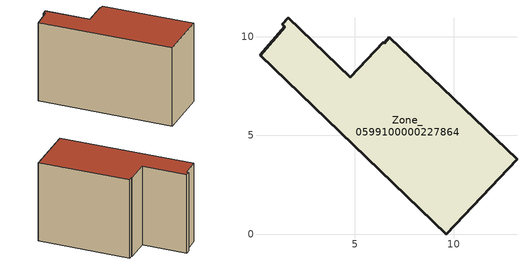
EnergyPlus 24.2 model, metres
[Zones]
Zone_0599100000227864
 floor ground (C_G): 6.76,9.96 13.21,3.78 9.62,0 0.2,9.05 1.46,10.51 1.31,10.63 1.62,10.95 4.77,7.95 6.43,9.7 6.49,9.65 z3.12
 wall outside (C_F): 1.46,10.51 0.2,9.05 9.62,0 13.21,3.78 6.76,9.96 6.49,9.65 6.43,9.7 4.77,7.95 1.62,10.95 1.31,10.63 1.46,10.51 z3.12:11.11
 roof outside (C_R): 6.49,9.65 6.43,9.7 4.77,7.95 1.62,10.95 1.31,10.63 1.46,10.51 0.2,9.05 9.62,0 13.21,3.78 6.76,9.96 z11.11
[BUILDING]
Pand.0599100000227864: North Axis=0; Terrain=City; Loads Convergence Tolerance Value=0.04; Temperature Convergence Tolerance Value=0.4; Solar Distribution=FullExterior; Maximum Number of Warmup Days=25; Minimum Number of Warmup Days=1
[Site:Location]
Rotterdam.The.Hague.AP_ZH_NLD Design_Conditions: Latitude=51.96; Longitude=4.45; Time Zone=1; Elevation=-4.5
[SITE:GROUNDTEMPERATURE:BUILDINGSURFACE]
18, 18, 18, 18, 18, 18, 18, 18, 18, 18, 18, 18
[MATERIAL] Thermal Absorptance=0.9; Solar Absorptance=0.7; Visible Absorptance=0.7
Name | Roughness | Thickness | Conductivity | Density | Specific Heat
G.TC.1975-1991 | MediumSmooth | 0.15 | 0.288461 | 540 | 1210
F.TC.1975-1991 | Rough | 0.3 | 0.230769 | 1920 | 840
R.TC.1975-1991 | MediumRough | 0.2 | 0.153846 | 1500 | 1000
[CONSTRUCTION]
C_G: G.TC.1975-1991
C_F: F.TC.1975-1991
C_R: R.TC.1975-1991
[ZONE]
Zone_0599100000227864: Type=1; Multiplier=1; Ceiling Height=Autocalculate; Volume=Autocalculate; Floor Area=autocalculate; Part of Total Floor Area=Yes
[ZONEINFILTRATION:DESIGNFLOWRATE]
Infil_Zone_0599100000227864: Zone or ZoneList or Space or SpaceList=Zone_0599100000227864; Schedule=AlwaysOn; Design Flow Rate Calculation Method=Flow/Area; Flow Rate per Floor Area=0.003; Constant Term Coefficient=1; Temperature Term Coefficient=0; Velocity Term Coefficient=0; Velocity Squared Term Coefficient=0
[HVACTEMPLATE:ZONE:IDEALLOADSAIRSYSTEM]
Zone_0599100000227864: Maximum Heating Supply Air Temperature=50; Minimum Cooling Supply Air Temperature=13; Maximum Heating Supply Air Humidity Ratio=0.0156; Minimum Cooling Supply Air Humidity Ratio=0.0077; Heating Limit=NoLimit; Cooling Limit=NoLimit; Dehumidification Control Type=ConstantSensibleHeatRatio; Cooling Sensible Heat Ratio=0.7; Dehumidification Setpoint=60; Humidification Control Type=None; Humidification Setpoint=30; Outdoor Air Method=None; Outdoor Air Flow Rate per Person=0.00944; Outdoor Air Flow Rate per Zone Floor Area=0; Outdoor Air Flow Rate per Zone=0; Demand Controlled Ventilation Type=None; Outdoor Air Economizer Type=NoEconomizer; Heat Recovery Type=None; Sensible Heat Recovery Effectiveness=0.7; Latent Heat Recovery Effectiveness=0.65
[ZONECONTROL:THERMOSTAT]
ThermostatControl_Zone_0599100000227864: Zone or ZoneList=Zone_0599100000227864; Control Type Schedule=DualSetpointControlType; Control 1=Thermostat_Zone_0599100000227864; Temperature Difference Between Cutout And Setpoint=0
[THERMOSTATSETPOINT:DUALSETPOINT]
Thermostat_Zone_0599100000227864: Heating Setpoint Temperature Schedule=HeatingSetpoint_Zone_0599100000227864; Cooling Setpoint Temperature Schedule=CoolingSetpoint_Zone_0599100000227864
[SCHEDULE:COMPACT]
HeatingSetpoint_Zone_0599100000227864: Through: 12/31, For: AllDays, Until: 24:00, 21
CoolingSetpoint_Zone_0599100000227864: Through: 12/31, For: AllDays, Until: 24:00, 24
DualSetpointControlType: Through: 12/31, For: AllDays, Until: 24:00, 4
AlwaysOn: Through: 12/31, For: AllDays, Until: 24:00, 1
